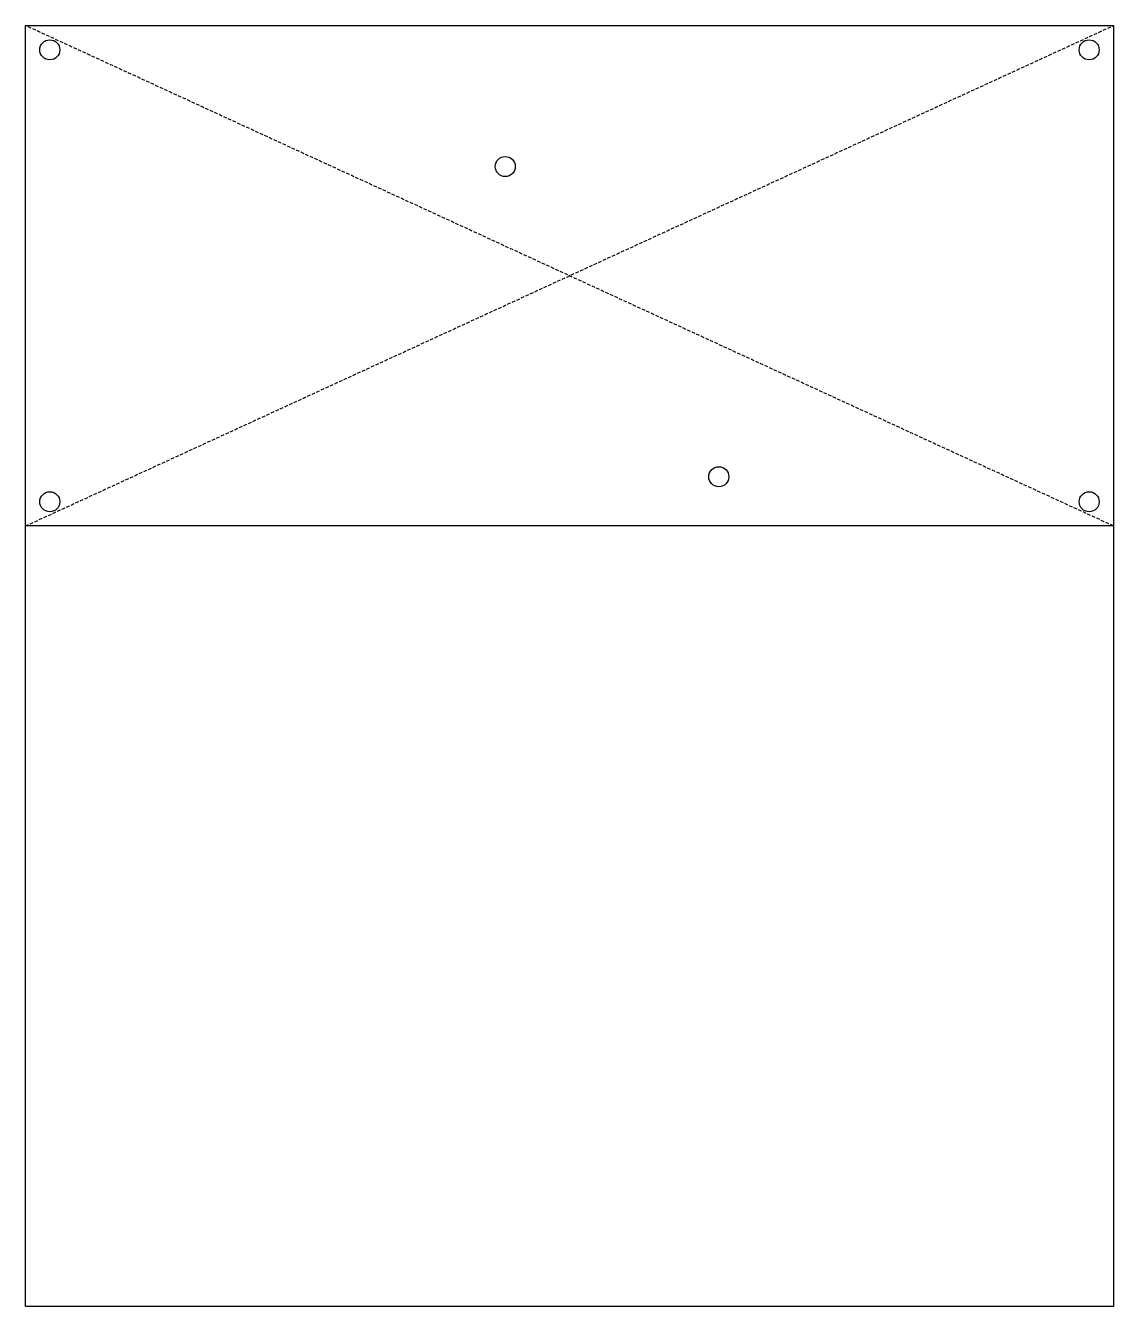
# Model space of a CAD drawing. Header units: millimetres. Extents: x -82 to 82, y -154 to 38.
import ezdxf

# ---------------------------------------------------------------- set-up
doc = ezdxf.new("R2010")
doc.units = ezdxf.units.MM
doc.linetypes.add('DASHED', pattern=[0.75, 0.5, -0.25])
doc.layers.get('0').update_dxf_attribs({"linetype": 'CONTINUOUS'})
doc.layers.add('1', color=7, linetype='DASHED')

msp = doc.modelspace()

# ---------------------------------------------------------------- linework, layer by layer
msp.add_lwpolyline([(81.5, -37.5), (-81.5, -37.5), (-81.5, 37.5), (81.5, 37.5), (81.5, -154.5), (-81.5, -154.5), (-81.5, 37.5), (81.5, 37.5)], close=True)
for centre in [(-77.877, 33.873), (77.873, 33.873), (-9.627, 16.373), (22.373, -30.127), (-77.877, -33.877), (77.873, -33.877)]:
    msp.add_circle(centre, 1.5)
msp.add_point((0, 0))
msp.add_point((0, 0))
at = {"layer": '1'}
for p, q in [((81.5, -37.5), (-81.5, 37.5)), ((-81.5, -37.5), (81.5, 37.5))]:
    msp.add_line(p, q, dxfattribs=at)

doc.saveas('drawing.dxf')
